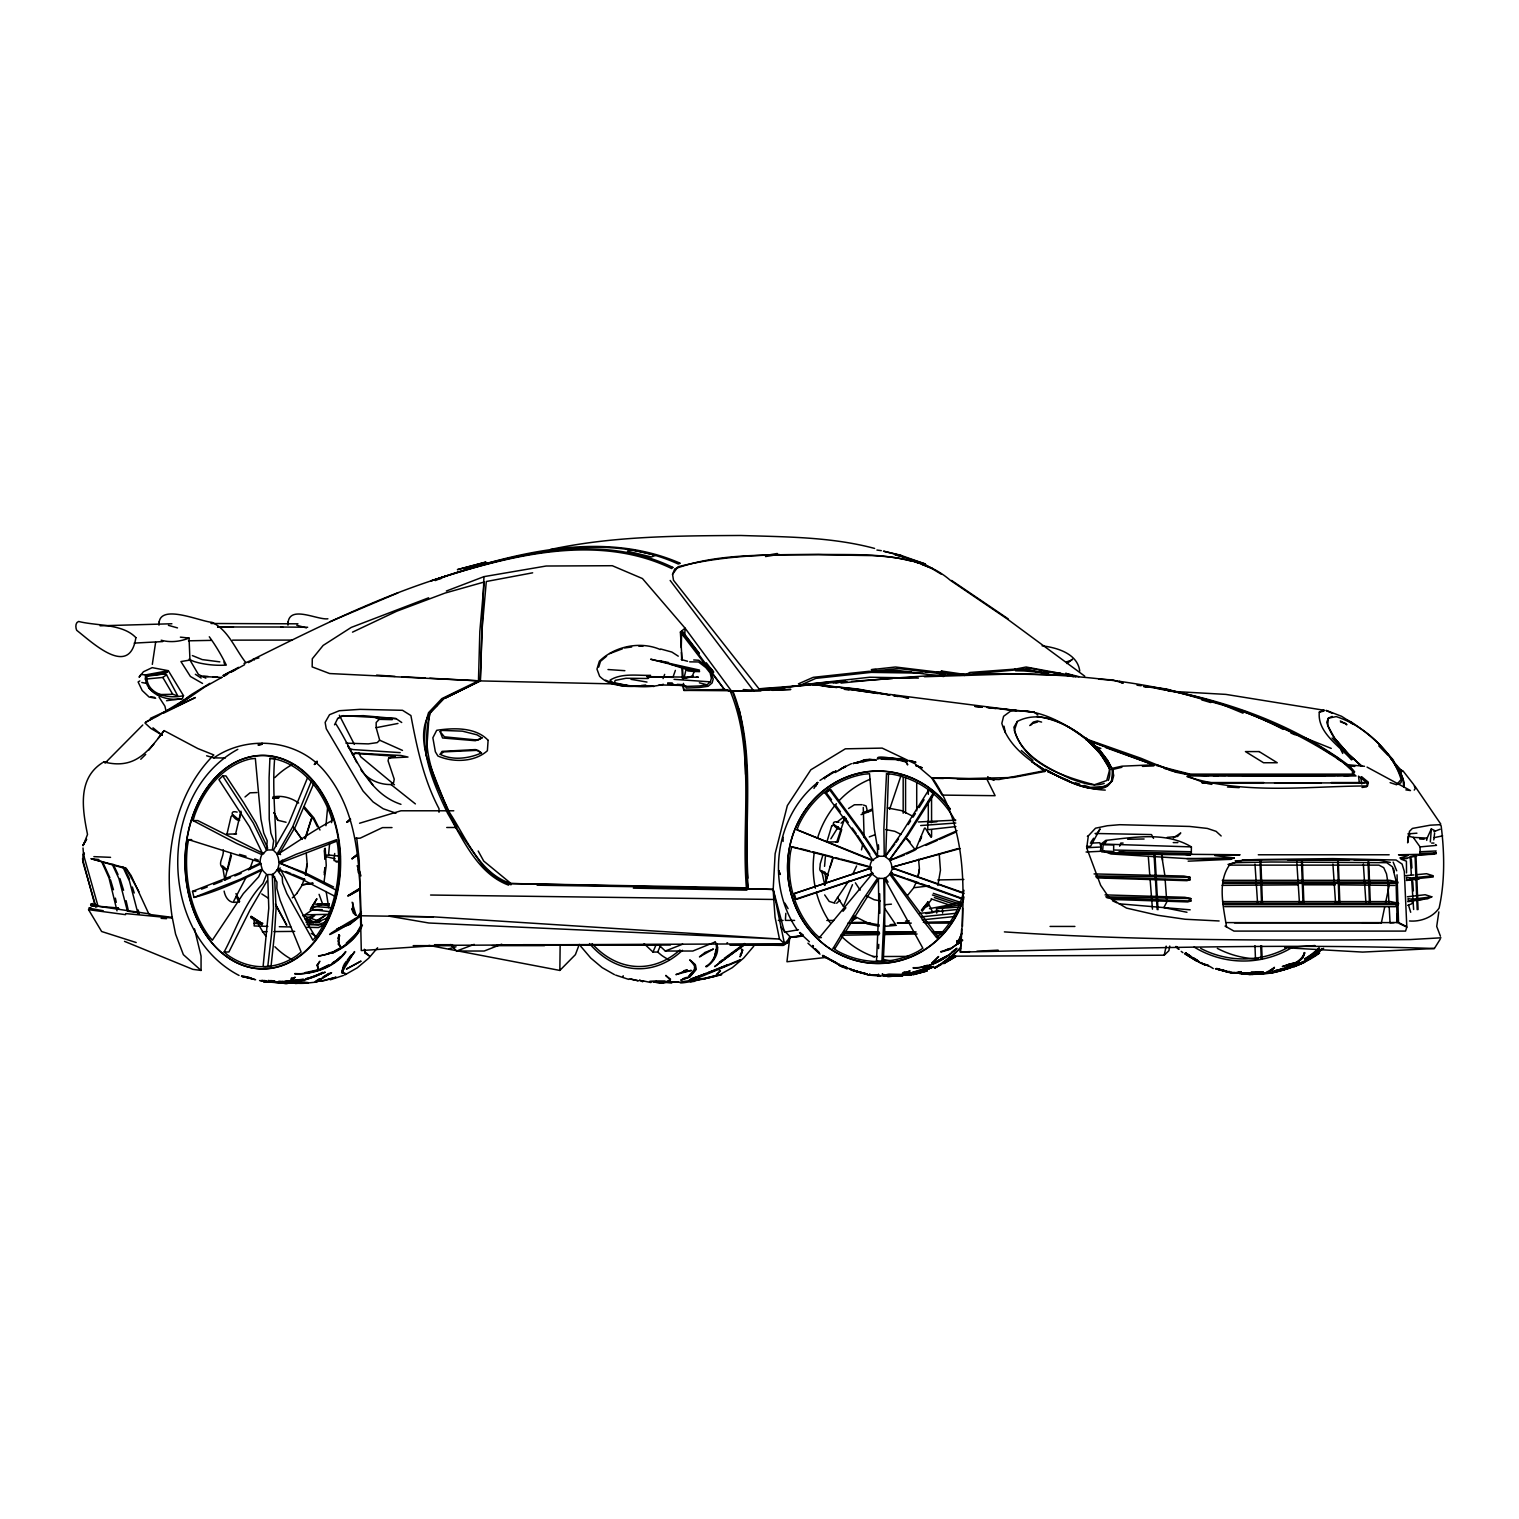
<?xml version="1.0" encoding="UTF-8"?>
<svg xmlns="http://www.w3.org/2000/svg" width="1519" height="1519" viewBox="0 0 1519 1519"><rect width="100%" height="100%" fill="white"/><g stroke="black" fill="none" stroke-linecap="round" stroke-linejoin="round"><path stroke-width="1.5" d="M439.01 812.285L439.01 808.659C423.649 779.627 416.871 747.405 410.908 715.563L402.516 710.303L360.003 709.354L339.307 710.721L329.528 714.708L325.142 722.398L326.243 728.721L363.06 791.057L373.066 801.918L383.187 808.754L395.984 813.178M1440.202 939.217L1434.373 948.502C1276.454 943.28 1118.288 948.748 960.35 952.09C964.831 893.001 968.021 828.747 932.267 777.804L986.894 779.19L995.116 795.69L942.103 795.102L931.622 777.804L999.008 779.532L1046.287 770.361L1045.623 769.317C1061.458 779.133 1116.883 808.431 1112.516 768.272L1121.99 766.184L1156.605 764.684L1174.244 771.063L1190.326 774.671L1209.01 775.506M1100.497 751.297L1107.275 759.899L1112.288 769.582L1112.269 780.842C1094.117 798.956 1066.528 779.209 1047.635 771.538L1068.939 780.804M402.497 750.424L379.674 740.209L376.161 727.677L376.18 722.512L379.218 719.341L392.244 719.664M962.476 926.324L962.571 908.096M1101.332 850.716L1101.75 851.893L1138.87 854.21L1190.08 854.912L1191.257 854.324L1191.409 846.899C1165.795 831.463 1134.104 837.349 1105.775 840.387L1101.142 843.994L1101.047 849.102M877.431 856.963A11.563 10.88 -90 0 1 879.007 856.26L877.526 856.26L877.507 847.963L874.222 828.501L869.533 773.741L864.159 774.177A94.235 88.672 90 0 0 799.013 824.475L796.962 829.773L872.077 860.457A11.563 10.88 -90 0 0 870.14 865.45L870.007 867.273L871.488 867.273L858.957 863.722M560.15 944.723L559.846 970.432L428.947 945.407M879.824 913.318L879.691 893.761M633.366 888.14L746.797 890.153L748.164 887.837C742.905 823.108 757.127 753.519 733.183 691.867L730.373 691.449C755.608 753.025 741.063 822.937 746.399 887.837L510.84 883.526C479.358 873.178 466.694 838.887 449.909 813.178C434.947 781.848 419.453 748.013 430.447 712.829L443.909 698.702L480.308 680.911L481.903 631.201L486.308 581.511L532.656 572.815M511.049 884.799L497.966 879.102L483.726 867.102L456.061 827.494L448.902 813.178L426.25 755.778L429.288 712.715L443.415 698.607L480.308 680.911L483.934 576.65L546.156 566.017L612.29 565.714L642.442 578.549L685.069 628.163L731.398 690.917L724.373 689.436L683.854 690.385L682.582 685.449L659.075 684.917M276.04 846.14C275.585 817.032 272.186 787.715 274.673 758.399L269.907 758.399L269.091 777.804L269.224 819.159L270.857 833.096L273.667 840.748L272.338 849.956L266.566 849.956L267.192 840.748L263.755 833.096L260.945 819.159L255.344 758.399L250.711 758.892A104.545 76.083 -90 0 0 194.831 814.697L193.046 820.583L236.603 843.444L261.895 854.627A12.836 9.342 -90 0 0 260.243 860.153L260.129 862.165L188.546 839.627L187.464 845.798A104.545 76.083 -90 0 0 208.825 936.084L212.337 940.223L243.325 893.609L258.648 876.862L261.895 869.703L266.566 874.355L262.939 883.564C244.673 902.305 236.375 929.115 224.128 951.995L228.078 955.318A104.545 76.083 90 0 0 297.173 955.318L301.123 951.995L280.123 900.311L276.876 888.539L276.971 882.102L272.338 874.355A12.836 9.342 -90 0 0 277.009 869.703L280.559 869.703C293.129 892.147 302.015 916.679 316.503 938.286M1434.088 853.051L1434.411 854.21L1418.309 854.912L1420.208 854.324L1420.056 846.899L1413.24 837.368L1409.613 836.437L1409.556 832.963M684.67 637.315L685.069 628.163L680.398 632.056L682.05 660.062M878.571 948.597L878.76 944.343M1410.297 879.634L1410.373 878.02L1406.556 877.317L1406.784 879.748L1433.233 876.976M1438.835 911.913L1436.708 926.438L1440.43 936.198M352.845 902.647L352.522 909.425L356.054 915.368L352.104 902.21M961.584 929.343L960.35 952.09L969.787 951.616M1191.257 854.324L1240.074 854.779L1214.915 855.596L1234.244 857.931L1230.713 859.317L1186.852 858.615L1111.016 853.982L1102.623 850.849L1103.155 844.792L1113.693 844.925L1113.636 850.032L1191.409 851.76L1190.08 854.912L1185.523 854.4M1408.037 836.096L1407.657 842.836L1409.48 831.33L1412.423 828.425L1430.29 825.178L1439.499 824.703L1441.132 825.747C1444.531 852.577 1445.063 881.438 1439.101 908.096C1432.702 917.457 1420.417 921.919 1409.499 920.97M333.61 887.001L306.325 873.349L279.287 862.944L277.844 869.039L302.262 879.425L334.996 896.343M1222.282 880.336L1389.98 880.336L1397.727 882.083L1397.651 883.355L1223.004 883.355M1224.694 906.615L1395.486 906.691L1398.543 903.33L1390.739 901.583L1222.548 901.583M785.817 913.337L785.399 920.381L794.608 920.4M1247.365 973.299L1231.529 972.957L1216.624 969.027M876.482 961.28L878.855 908.761L878.381 878.419L883.811 878.419L884.286 908.761L881.912 961.28L876.482 961.28L877.849 961.28M898.488 760.487L898.564 759.424L884.514 759.291L898.564 759.424M886.507 773.741L883.887 828.501L884.248 856.26L885.729 856.26L888.501 773.741L886.507 773.741L891.9 774.177A94.235 88.672 -90 0 1 955.147 820.754M264.648 981.787L263.66 981.806L268.103 981.939L264.211 981.863L264.458 980.496M650.854 982.546L642.974 980.837M963.407 892.792L892.811 867.976L890.248 873.463L962.495 899.058M892.735 869.077L892.811 867.976M1430.328 841.963L1431.335 828.899L1434.923 830.741M1250.118 974.514L1238.991 973.052L1259.384 973.185M1253.08 974.514C1217.63 971.097 1261.302 975.255 1265.441 972.995M878.438 974.173L878.324 975.236L870.843 975.16L869.665 974.04M824.551 866.343L825.368 856.849M106.995 761.835L103.387 761.835C134.033 769.772 147.172 753.177 164.09 730.62L197.812 748.544L213.818 754.943C172.065 796.829 164.014 859.735 171.97 915.957L175.577 934.109L183.362 954.654L201.059 970.432L201.059 956.078L194.508 928.85M345.629 973.546L341.661 972.616L343.56 965.533M325.939 825.69L327.629 807.197M324.971 855.482L328.56 854.988L329.623 843.444M331.56 822.633L331.977 818.019M1237.776 972.768L1241.232 971.647L1236.751 972.673M334.693 853.507L334.009 860.57L339.857 862.07M1403.765 787.203L1404.24 782.551L1399.512 769.317L1401.923 770.361L1399.777 773.342M641.815 981.331L642.727 981.673L639.613 980.002M639.556 980.571L643.6 981.179M168.343 670.695L145.558 674.911C143.602 693.575 167.109 702.063 182.413 698.607L183.495 695.664L168.343 670.695L152.185 667.638L143.413 671.759L139.102 677.227L140.849 674.493M1403.765 786.747L1402.872 778.525M789.785 937.261L786.956 961.755L825.482 957.502M689.664 661.847L698.512 661.961L705.803 667.544L710.114 672.917L711.367 678.271L710.417 681.86L707.019 684.803L699.594 685.961L687.158 686.398L683.797 685.753L683.911 684.708L677.189 684.347M1433.765 839.912L1434.639 833.039M305.49 874.963L306.933 864.216M305.756 874.963L307.18 864.216L306.268 853.317M324.307 872.343L324.933 867.672M324.25 874.678L325.18 867.672M323.984 882.33L326.243 865.393L325.218 848.248M1221.162 835.982L1216.073 831.33L1207.301 828.425L1189.681 826.45L1119.693 824.703L1107.332 825.747L1095.522 828.197L1088.326 835.868L1086.712 847.944L1100.667 885.33L1109.136 897.748L1126.528 908.096L1157.858 915.292L1185.048 919.242L1219.13 920.97M156.97 694.601L172.729 694.297L177.761 695.873L166.539 674.797L164.565 673.866L146.242 675.651L167.356 672.063L164.565 673.866L146.83 676.278C146.223 694.696 169.046 699.196 183.495 695.664M159.153 622.031C161.717 604.106 200.546 621.537 212.014 622.334C228.439 630.005 235.16 649.221 245.888 662.683M288.116 622.031C290.547 605.246 317.775 620.246 327.895 618.784M159.172 621.822L158.982 625.163M288.135 621.822L287.964 625.163M272.319 874.545L267.667 874.545L268.787 908.191L263.11 966.464L265.445 966.711L267.781 966.464L271.597 933.501L273.439 908.191L272.319 874.545L273.553 874.83M152.318 664.373L155.622 642.347M957.122 778.791L1013.059 777.481L1044.806 771.481L1045.015 770.114C1026.844 759.082 1007.913 744.766 1001.837 723.348L1003.603 716.303L1010.42 711.234C1043.933 707.113 1074.541 729.329 1099.148 749.57M717.5 947.514L713.588 959.761M919.337 869.115L918.008 876.862L919.432 869.115L918.577 859.279M937.85 885.444L940.451 870.178L939.274 854.722M1431.79 896.818L1427.613 898.792L1408.284 901.014L1408.056 898.564L1411.892 899.267L1431.79 896.818L1425.183 894.729L1407.391 896.761M338.471 938.305L339.136 934.755L339.022 944.21L340.218 946.299L337.959 941.191L339.724 935.533M254.793 979.489L241.54 976.261L250.502 977.837M1169.763 946.052L1168.889 950.704L1164.2 955.204L955.565 956.173M83.07 854.134L82.785 861.729L95.526 905.4L90.646 905.4L92.849 904.697M714.955 954.805L716.019 949.356M1090.376 843.178L1099.813 842.703L1101.104 847.013L1100.25 851.305L1086.085 852.007M1323.979 709.981L1319.308 712.088C1317.106 732.69 1339.682 745.962 1351.53 759.899M896.096 759.177C931.09 766.563 872.95 752.437 877.887 758.759M907.565 764.93L906.178 762.025M957.635 943.109L961.793 933.388L957.635 943.109L956.875 941.002M1381.36 922.925L1384.663 907.166M1385.594 902.666L1389.353 884.666M861.482 849.88L862.811 843.71M956.875 942.407L957.274 940.527M1164.2 955.204L1166.174 946.128M913.337 968.154C929.742 967.831 945.464 959.552 956.894 948.255C945.198 959.135 928.982 968.362 913.166 967.679M83.64 856.165L84.361 852.956M400.181 752.627L353.054 749.57L350.092 748.734L347.718 745.886L353.092 755.057L355.503 753.367L395.396 756.31L388.693 758L388.067 760.848L394.218 779.171L393.649 782.532L391.029 784.545C379.56 784.791 367.446 779.589 360.952 769.886M797.931 848.02L791.703 846.937L790.45 852.52A94.235 88.672 -90 0 0 815.323 933.9L819.425 937.622L821.418 937.622M342.44 972.179L344.661 965.799M622.923 976.85L623.189 975.73M860.001 972.502L851.191 969.597L869.4 975.141M223.274 849.862C224.223 859.222 214.255 865.279 227.432 870.501L231.42 855.729M226.958 834.14L231.04 816.652L232.939 814.773L239.66 820.469M231.059 853.45L224.869 879.938L222.477 865.849L226.578 869.343M240.951 811.146L235.616 833.969L234.439 834.007M241.027 812.38L239.129 820.469C233.926 820.032 227.508 809.399 237.154 812.133M1228.947 972.388L1215.542 968.685L1228.947 972.388L1229.194 971.325M684.006 678.044L686.056 669.575M693.177 675.955L684.177 678.271L691.923 676.904L694.259 671.55L699.594 671.55L650.645 659.227L699.499 670.069M1036.642 716.398C1067.515 720.69 1095.807 741.348 1109.819 769.165L1106.724 780.538L1094.402 784.753C1063.547 776.817 1021.034 762.937 1013.895 727.24L1017.331 721.449C1040.838 709.164 1066.984 724.145 1085.876 738.405C1095.769 749.702 1115.364 763.127 1108.338 780.424M598.714 667.088L600.48 661.335L606.575 656.208M822.899 855.045L820.184 864.007C820.355 869.722 816.88 870.9 827.798 874.773M824.475 885.273L832.849 857.551M836.798 841.868L845.02 817.336M870.007 867.273L833.247 857.627L830.001 867.501M337.959 938.533L339.136 934.755M304.996 838.621L311.3 818.798M305.262 838.621L311.547 818.798M1190.08 854.912L1191.333 852.463M1017.331 721.449L1014.369 730.506C1021.717 755.911 1048.642 768.728 1071.066 778.962C1081.509 782.494 1093.224 787.26 1104.218 783.386M853.621 916.033L852.121 920.495L856.222 918.254M889.621 809.323L900.881 775.962M334.541 724.829L337.617 718.62L342.933 715.658L396.098 718.62L401.719 722.512M942.805 676.031L943.907 672.803L941.457 671.018L940.299 674.17M302.167 884.628L304.427 878.836M290.964 979.489L291.458 978.027M307.522 777.804L288.933 823.032L273.401 850.26L277.18 854.02L279.268 854.02L295.332 826.792L313.768 783.462M311.946 779.665L292.692 826.792L277.18 854.02M675.385 670.392L672.917 677.341L647.037 676.696L698.379 677.227L696.518 677.018M249.819 868.982L252.838 860.722M1272.922 971.249C1282.89 970.717 1295.346 965.173 1303.112 957.635L1304.498 952.603L1302.846 957.16L1297.986 961.603L1286.289 967.489M1119.636 846.197L1120.794 843.064L1123.111 843.064M663.062 678.594L664.657 674.379M699.044 653.455L681.67 631.107L681.253 647.683M579.29 944.381L575.397 954.654L559.846 970.432M317.129 762.006L314.414 764.456L316.977 761.209M83.127 845.722L87.513 834.444C82.558 809.779 77.165 778.772 102.4 762.785M842.361 965.704L847.488 967.945L847.089 968.932L839.456 965.59L839.323 964.071M1213.263 968.571C1203.371 961.926 1207.054 968.533 1192.073 957.16M843.444 906.387L852.482 884.685M924.52 828.178L915.444 850.013L906.046 838.07L910.185 841.906M921.463 836.76L919.679 841.108L921.577 836.76M784.772 688.126L758.968 688.81L673.487 580.239L672.556 574.334L674.816 568.865C720.139 552.194 770.741 555.745 818.532 554.34C849.292 555.005 880.754 552.992 910.773 561.005M1413.505 899.514L1411.74 903.786L1407.809 905.324M1204.719 964.926L1201.168 962.571M644.113 943.679L652.98 952.052L655.714 945.634M652.98 952.052L657.689 952.052L660.442 945.634M82.482 858.767L94.881 904.811L90.646 904.223L92.849 903.501M280.407 867.995L277.844 869.039M913.792 887.514L916.223 882.292M1426.607 839.285L1431.335 828.899M801.728 936.027L790.07 937.451L783.253 945.35L729.993 944.818L783.253 945.35L787.658 942.71L790.393 937.014L801.88 935.818M267.097 880.773L250.046 909.9L228.894 951.995L224.128 951.995M853.108 873.406L856.621 865.963M1304.783 953.078C1299.732 965.306 1284.58 968.666 1273.055 971.78M1304.498 952.603C1301.897 961.014 1292.992 964.052 1285.796 967.565M361.009 926.856C355.902 939.369 342.497 947.362 332.091 953.267C344.851 947.647 357.041 938.286 362.433 925.052M224.755 674.588L223.939 676.183L223.046 675.537L233.641 670.164M233.698 901.185L246.23 877.109M360.744 925.906L356.68 933.179L346.294 943.204M361.104 926.21C353.205 942.312 335.813 954.312 318.496 955.793M830.874 838.792L838.279 826.906M890.248 873.463L891.672 872.514M889.678 874.071L926.02 924.274L936.615 937.622L938.609 937.622L891.159 874.071L889.678 874.071A11.563 10.88 -90 0 1 884.248 878.267L922.868 948.236L918.273 951.236A94.235 88.672 -90 0 1 837.766 951.236L833.172 948.236L861.52 901.64L877.526 878.267L872.077 874.071L819.425 937.622M836.855 962.989L822.538 955.793L828.596 958.66M740.285 954.559L742.013 951.616M146.83 676.278L145.273 679.126L162.818 677.436L166.539 674.797M83.374 844.773L86.621 839.304L82.804 845.361M830.532 959.761L838.83 964.584M291.515 979.318L292.332 977.989M879.007 878.267L835.165 948.236L833.172 948.236M934.755 792.899L907.811 835.393L889.469 859.925L885.083 856.526L902.324 831.994L929.001 789.519L933.388 792.899L906.729 835.393L889.469 859.925M1184.953 953.856L1196.687 961.052L1184.953 953.856L1185.542 952.926L1189.434 955.413M296.946 893.191L302.357 884.855L312.971 883.223M310.996 908.153L316.655 898.982M310.123 909.995L316.92 898.982M440.187 754.316L442.01 751.373L475.466 749.57L481.466 752.949C469.01 758.551 452.662 760.696 440.187 754.316L443.814 751.886L477.915 750.31L481.466 752.949M919.109 807.633L924.065 799.753M908.21 824.608L910.603 820.925M912.995 817.222L915.406 813.538M1414.227 790.108L1415.29 788.475L1413.771 784.658L1402.853 770.722M815.494 785.817L817.716 782.475L815.817 786.215M834.33 902.438L848.741 881.02M223.92 661.961L224.565 663.993A4.5 1.367 19.9 0 0 224.945 664.354M1091.041 841.982L1093.623 838.241M1096.224 834.501L1100.117 828.899L1090.566 846.311L1086.522 846.463M813.956 788.399L817.716 782.475C774.348 816.918 765.937 885.007 797.399 930.103M245.015 796.962L250.046 792.823L256.92 792.557M348.535 959.894L352.066 954.9M354.421 951.578L343.237 970.071L342.629 972.73L345.838 974.097M896.077 842.399L898.526 838.925M672.556 574.334L678.006 566.758C741.177 550.77 807.5 554.796 872.134 555.593C900.007 557.093 928.489 561.346 950.229 580.239L1006.679 618.575L1084.737 676.164M894.862 844.127L885.083 856.526M344.205 964.28L346.332 961.356M154.141 743.683L148.805 750.158M158.033 738.538L164.09 730.62M345.478 963.938L347.509 961.242M360.44 913.735C357.743 922.109 295.635 953.248 355.94 918.103M357.459 916.83L361.37 911.761M347.414 959.894L351.155 955.071M354.705 952.014L344.433 964.793L341.68 972.616M358.522 916.944L361.465 913.242M907.697 895.223L913.811 887.723L929.4 885.862M926.647 903.748L921.368 910.375L928.09 902.096M922.147 911.286L931.603 899.457M843.007 911.324L845.893 907.792M1311.315 956.173L1307.536 959.248L1323.638 948.331M1307.536 959.248L1322.233 949.204M377.604 947.761L368.775 958.128L357.231 967.85L344.718 974.97M753.785 946.185L743.645 958.09L732.291 967.641L719.968 974.647M1176.314 946.964L1178.801 949.242L1176.674 946.546M314.414 764.456L316.768 761.703M1156.605 765.576L1190.136 774.12L1352.499 774.12L1352.404 770.949L1338.391 758.209L1307.783 739.259L1244.365 711.234L1166.611 689.018L1143.465 686.056M848.551 808.507L854.419 804.766L862.108 804.69M341.357 956.666L332.927 963.179M345.819 951.862C335.243 967.128 312.781 975.008 294.857 973.546M1274.327 967.28L1271.631 970.793L1265.707 972.957L1250.441 974.514L1239.504 973.622M1104.275 843.634L1106.535 841.317M105.039 763.089L142.786 725M437.415 705.291C421.522 717.025 421.541 738.633 426.611 755.892M337.237 959.894L340.56 956.571M345.535 951.578C334.598 966.635 313.673 973.888 294.99 974.097M705.841 966.35C713.265 962.609 719.19 950.742 715.24 941.685M379.674 740.209L377.206 742.62L368.263 743.892L345.914 743.152M350.585 819.387L346.94 822.33L350.073 819.197M347.3 822.102L350.452 818.969M140.754 759.253L145.691 754.411M1029.749 725.569L1033.281 722.095L1037.401 720.936L1041.597 722.095M1314.486 952.584L1318.378 948.767M1318.701 949.204L1314.77 953.04L1304.669 958.774M1031.192 724.867L1033.509 722.607M1314.163 952.584L1318.967 947.913M1319.308 948.331L1304.954 959.248M841.108 823.222L846.064 818.399M960.274 947.856L952.85 955.755L934.603 968.154L941.419 964.033M292.294 897.862L297.211 893.191M960.597 948.255L941.153 964.584L934.603 968.154M706.069 966.843L706.867 966.616C714.063 961.717 720.006 952.299 716.683 943.47M836.665 903.235L839.893 900.273M957.293 944.04L960.559 941.058M962.552 939.938L950.666 948.71L940.698 951.653M825.007 792.899L830.76 789.519L861.919 831.994L878.001 856.526L872.722 859.925L856.431 835.393L825.007 792.899L828.444 791.019M936.615 937.622L940.717 933.9A94.235 88.672 -90 0 0 963.995 890.286M962.647 940.413L949.926 949.375L941.02 952.052M314.604 763.962L317.319 761.494M957.711 944.153L960.73 941.419M689.493 976.641L695.664 969.331L695.246 964.622L691.202 960.995M951.559 952.451L954.862 949.565M809.399 941.78L799.583 932.78L803.095 935.21M688.373 976.641L694.525 969.331L694.544 965.211L691.031 961.147M1274.46 967.812L1265.365 972.901L1256.669 973.945M222.723 775.905L218.945 779.665L249.534 826.792L262.806 854.02L266.584 850.26L253.312 823.032L222.723 775.905L225.951 775.905L243.572 802.564L255.933 823.032L267.705 848.153M1270.511 970.508L1273.055 968.344M725.152 958.527L743.209 945.198M346.94 822.33L350.224 819.614M1066.68 663.499L1072.566 659.227L1066.794 663.062M724.183 958.413L744.709 943.508M942.426 962.894L945.426 960.445M252.743 659.645L253.122 659.322C315.724 628.182 378.801 596.644 445.864 576.138L435.307 580.6M358.18 854.627L351.933 858.691L358.37 853.469M352.313 858.653L357.174 854.722M307.844 921.103L314.718 915.539M942.976 962.78L946.09 960.255M835.222 772.544L845.38 766.373L838.564 770.494M1317.467 952.584L1321.834 949.071M1317.125 952.584L1321.91 948.767M95.184 904.09L98.051 906.235L149.887 913.944M356.699 918.387L349.408 924.141L336.971 928.868M359.035 917.172L349.769 924.444L337.313 929.172M719.284 962.305L722.531 959.761M844.222 816.538L836.836 822.216L838.545 822.216M181.805 702.386L190.635 695.664M184.426 700.981L204.514 687.12L221.983 677.265M177.039 705.879L190.122 695.968M946.812 959.305L950.305 956.666M172.786 708.215L191.679 694.392L209.907 683.341M947.647 959.002L952.527 955.356M745.107 944.4L714.614 966.616L744.975 943.926M1398.543 784.431L1400.955 782.646L1402.132 778.962C1390.758 750.595 1365.239 726.12 1336.226 716.607L1328.347 718.183L1326.752 722.303C1332.163 740.645 1347.847 753.899 1361.708 766.241L1348.511 754.202L1334.745 738.405L1327.682 725.36L1328.347 718.183L1332.163 716.398M720.063 962.4L723.652 959.761M317.205 921.236L326.129 914.913M320.3 978.825L316.009 981.521L319.237 981.008L316.047 982.109L331.598 972.673L315.23 982.204L307.787 983.002M440.13 731.664L441.953 730.411L462.384 731.152L477.023 734.835L482.017 737.892L477.972 740.095L444.44 736.829L440.13 731.664L442.561 737.987L475.428 740.721L482.017 737.892M351.933 858.691L357.781 854.665M1173.352 837.956L1180.757 832.963L1177.624 836.437L1167.257 837.368M1312.473 957.16L1319.327 952.603L1304.517 962.116L1286.897 969.027L1275.523 971.249M324.041 977.04L329.585 973.356M303.287 915.881L312.971 909.482M1319.327 952.603L1304.555 961.584L1277.46 970.793M1319.612 953.078C1306.587 962.495 1291.283 968.438 1275.656 971.78M318.971 978.995L315.192 981.616M819.994 780.405L833.513 771.595M206.622 755.778L213.818 757.886C247.825 734.361 298.37 739.335 325.009 771.785C360.781 814.792 359.509 872.666 361.427 925.432M824.76 778.886L824.209 777.975L836.153 770.968L833.323 772.317M949.508 959.267L955.223 955.641L955.774 956.552L943.831 963.559L955.774 956.552M1434.373 948.502L1362.638 952.09L1284.694 947.685L1314.96 945.54M139.805 680.911L138.115 681.974L142.178 690.499L149.09 697.031L155.66 698.284M824.209 777.975L829.697 774.538M949.755 959.078L955.223 955.641M348.497 895.413C384.573 876.121 323.224 910.394 359.889 888.292M348.876 895.545L360.307 888.425M332.319 962.932L335.604 960.9M322.901 977.04L328.674 973.47M1312.359 955.679L1315.758 953.609M306.135 922.489L313.541 922.489L325.009 915.539M157.198 716.303L184.9 699.556M840.349 769.032L851.418 763.677M940.926 964.128L934.394 967.679M926.495 906.805L928.66 905.533L926.932 903.121M946.204 956.267L931.432 964.033M948.274 955.356L931.812 964.128M237.799 749.342C157.387 792.937 157.653 933.103 239.053 975.445M227.717 674.075L223.939 676.183L227.432 673.126L234.704 670.164M231.496 671.968L244.673 664.676M964.413 675.499L969.787 672.48L1015.091 669.101M223.312 675.746L238.483 667.335M248.432 662.607L252.192 660.556M1310.441 958.261L1296.637 964.641M334.218 951.141L341.338 947.343M268.388 980.42C279.8 983.192 293.851 982.641 305.984 979.565C336.269 968.002 326.642 971.78 305.87 978.995M1420.208 854.324L1398.524 854.779L1408.037 855.596L1400.214 857.931L1401.448 859.317L1416.999 855.824M312.724 977.04L322.787 972.293M322.958 972.844C306.667 981.711 286.806 983.515 268.388 981.008M445.732 697.981L470.89 685.449M145.767 721.981L156.419 716.721M163.558 713.171L195.362 697.544L150.305 718.411M902.59 972.882L905.058 971.666M261.135 863.741L248.394 869.912M262.578 869.836C240.401 880.374 217.616 891.482 193.976 897.444L192.533 891.349L238.521 873.349L260.698 862.944M1087.376 836.323L1088.326 835.868M306.42 918.52L312.572 915.539M319.142 969.521L328.75 964.869M906.406 854.096L908.229 853.222M352.503 632.151L396.763 611.208L444.972 593.094L484.181 582.024L479.833 631.41L478.466 680.816L441.839 698.607L428.529 712.715C417.307 747.842 432.801 781.772 447.535 813.178C463.447 839.912 477.498 873.558 508.599 885.14M328.769 965.533L320.148 969.616L308.661 972.616M931.584 967.261L918.311 972.426M933.501 966.388L924.16 971.306L910.584 975.141L903.596 974.382L911.058 975.084M1095.598 875.912L1190.042 877.317L1190.118 879.748L1186.909 880.678L1096.832 877.906M1105.775 896.818L1190.82 898.564L1190.896 901.014L1187.706 901.925L1112.003 899.476M908.723 853.013L914.248 850.488M727.259 965.211L708.386 972.995M923.495 970.812L933.691 966.881M933.122 967.033L915.881 973.603M911.115 671.911L868.754 671.322L813.197 677.341L798.443 683.854L801.14 684.917L815.76 678.385L871.165 672.385L923.039 673.164M939.445 839.399L955.147 832.431M957.103 830.665L930.293 842.532M932.381 842.532L937.508 840.254M925.868 845.399L931.698 842.836M717.234 969.331L740.095 959.799M929.609 842.836L889.678 860.457A11.563 10.88 -90 0 1 891.767 867.273L960.065 848.551M324.857 924.729L318.325 927.539L306.857 927.293M326.87 921.255L318.325 924.919L306.857 924.653M784.905 903.178L788.095 908.647M882.311 973.85C885.919 984.692 968.154 955.299 912.122 972.426M706.411 973.717L691.468 978.995M330.326 621.518L397.902 592.885M244.027 663.423L252.8 659.74M326.889 918.141L318.325 921.748L306.857 921.501M740.342 960.293L699.67 977.211L689.322 980.059L727.943 964.622M706.012 973.47L691.069 978.92M919.242 970.812L925.565 968.154M840.994 683.094C1010.629 665.246 1199.516 663.366 1346.024 764.418M845.589 766.867L843.577 767.703L845.38 766.373M904.527 854.988L889.678 860.457M224.223 880.298L230.565 877.678M234.799 875.95L241.16 873.349M1294.264 966.597L1303.891 962.609L1294.264 966.597L1293.846 965.571M714.538 942.217L692.816 951.027L665.303 951.027L658.562 944.685M213.609 884.495L222.097 881.172M665.303 951.027L682.696 944.172M1294.378 965.495L1275.884 971.704M91.881 906.235L98.051 906.235L84.096 856.64M1433.86 831.671L1440.088 829.241M501.726 944.172L484.162 951.027L456.649 951.027L450.289 944.514M428.643 597.802L351.231 627.423L323.148 645.423L312.287 658.79L312.173 666.898L329.642 673.544L480.308 680.911L616.733 683.968M446.339 591.043L483.934 576.65M456.649 951.027L474.213 944.362M862.355 812.893L872.172 809.152M861.064 814.64L872.229 810.443M869.286 836.912L875.21 834.653M682.582 978.863L686.455 977.382M609.632 653.645L622.505 648.765M201.514 889.166L207.249 887.001M352.18 754.108L354.971 753.044L400.864 755.475L408.003 757.051L388.693 758M1287.144 968.021L1272.011 972.407M1287.277 968.552L1272.011 972.957L1253.137 973.983M193.976 897.444L239.964 879.425L262.141 869.039L260.774 864.178M708.443 972.559L715.031 970.147M438.934 578.34L441.194 578.454L438.934 578.34C514.865 552.612 603.271 529.618 680.284 563.283L678.252 564.024C610.6 532.884 533.055 551.435 464.32 569.074M205.825 678.177L198.381 674.379L189.97 660.062L189.04 638.056C180.248 641.626 170.394 642.765 161.185 640.221M1285.549 968.571L1272.219 972.369M1287.485 968.457C1273.188 974.344 1256.232 975.122 1241.783 973.622M872.286 872.514L872.836 873.463L859.526 878.191L797.266 899.058L795.918 899.058L794.247 893.571L871.146 867.976L794.247 893.571M872.836 873.463L795.918 899.058M669.974 980.818L666.784 981.825M90.817 907.413L88.786 908.134L103.216 910.735M136.197 942.539L101.64 931.508L88.558 909.672L90.589 908.97M946.489 949.66L950.343 948.312M336.174 841.393L282.344 862.165L278.793 862.165A12.836 9.342 -90 0 0 277.009 854.627C294.249 844.184 312.838 830.665 332.186 820.583L330.42 814.697A104.545 76.083 90 0 0 274.521 758.892L269.907 758.399M312.173 907.754L322.712 904.28L329.034 904.28M330.231 979.812L343.465 975.445M665.455 981.863L668.854 980.78M336.174 862.051L339.553 860.988M862.583 761.968L864.216 761.456M923.495 966.445L927.463 965.23M1033.812 723.139L1037.629 721.981M359.566 823.241L400.978 810.785L453.763 810.785M278.793 862.165L296.129 854.286L336.686 839.627L337.769 845.798A104.545 76.083 -90 0 1 316.427 936.084L312.895 940.223L286.844 893.609L282.61 882.805L282.211 876.862L277.009 869.703M1066.49 661.847L1070.003 660.803M945.16 950.324L949.622 948.976M152.147 718.62L144.894 722.93L150.837 728.398L162.191 735.177M922.603 966.825L926.286 965.742M912.254 974.097L915.767 973.071M861.558 761.589C863.096 757.506 880.374 760.962 874.469 759.595L869.495 759.918M856.298 763.241L869.4 759.386L876.387 760.146M863.495 761.57L873.501 759.671M912.843 974.021L921.463 971.4M855.824 763.241L859.659 762.139M449.206 948.71L456.042 946.793M927.008 970.964L913.489 974.571L927.008 970.964L926.742 969.938M1418.309 854.912L1436.177 853.735L1435.512 852.121M317.186 970.052L305.243 972.578M663.423 684.291C647.683 688.506 630.024 686.778 614.473 682.601L615.176 680.379L626.018 678.271L648.195 678.499L650.55 675.328C637.221 675.746 621.936 672.803 610.011 680.17C620.91 690.689 640.258 684.234 653.929 686.493M328.465 953.135L332.452 952.071M891.767 867.273L958.071 848.551M877.526 856.26L884.248 856.26M1275.106 970.698L1283.802 968.476M1275.599 970.622L1284.144 968.476M305.49 978.825L310.92 977.476M683.702 971.002L686.911 970.204M702.272 978.787C757.165 966.312 678.082 985.983 680.151 982.451M1424.271 899.153L1407.847 901.678M258.933 657.917L253.122 659.322L254.243 660.062M1227.998 864.425L1235.175 862.678L1271.175 861.995L1386.695 862.678L1392.467 866.855L1396.056 880.906M1112.288 769.582L1121.914 767.266M716.284 975.92L703.183 979.09L716.152 975.369M1241.175 972.198L1231.187 972.901L1216.51 968.514M318.743 956.229L331.845 952.812M1442.651 835.868L1434.278 837.596M683.759 970.717L687.31 969.938M1413.411 855.957L1410.164 856.64L1411.379 875.039M898.811 975.768L877.659 975.882M1319.308 712.088L1323.922 711.101M916.375 972.882L913.242 973.546L915.824 973.014M189.97 660.062L180.932 661.543L190.426 676.487L202.54 683.436M700.335 979.185L682.183 981.692M691.544 980.818L700.772 978.977M691.468 981.407L703.069 978.521M1014.464 669.29L1026.084 667.012L1073.192 675.746M376.161 727.677L397.959 723.462M264.743 980.609L265.312 980.628M182.413 698.607L166.539 700.715M903.235 974.116L909.9 972.844M303.42 979.223L284.983 981.445M550.372 549.498C612.973 536.036 677.246 535.808 740.968 535.485C785.684 536.929 831.102 536.796 874.621 548.435M929.457 908.666L961.831 902.628M931.774 911.932L938.704 910.622M903.425 974.23L909.577 973.071M303.325 979.546L282.154 981.616M258.059 744.994L262.217 744.253L262.009 743.114M320.509 981.217L336.155 977.211L324.174 980.647L320.509 981.217L320.281 980.078M798.462 929.761L784.469 932.172L773.19 889.431L775.127 853.716L787.336 805.602L810.842 769.791L845.342 748.829L882.178 748.107L914.875 763.677L931.982 778.222L943.413 778.487M770.513 554.625L777.291 553.486M765.519 556.562L779.019 554.34M835.868 682.885L845.229 681.328C805.943 681.974 767.266 693.423 727.981 690.708L683.854 690.385L683.436 683.398M936.71 913.09L936.52 908.59L959.04 904.963M258.496 744.842L262.217 744.253M302.091 884.855L312.705 883.223M95.64 907.185L98.051 906.235L118.311 907.982M925.906 913.584L932.856 912.596L927.653 901.735M1440.961 937.812L1410.316 939.558C1274.992 940.508 1139.497 940.964 1004.401 931.888M1362.011 787.469L1366.549 786.861L1367.442 783.139L1358.518 776.171L1359.41 783.139M624.651 647.948L631.695 646.999M641.208 685.544L645.689 684.993M820.982 684.366L827.665 683.531M292.996 982.318C326.585 981.749 295.237 985.299 289.426 981.768M1256.612 973.413L1260.922 972.882M845.229 681.328L773.342 688.487L780.082 688.923M304.996 982.508L295.768 983.515L288.249 981.844M801.14 684.917L869.817 677.227L918.387 678.101M272.869 797C281.774 795.083 291.439 797.741 298.673 803.057M272.679 798.348L279.059 797.665L272.945 798.348M955.907 826.564L927.805 829.716L927.653 821.494L955.793 820.146M790.393 937.014L780.804 927.179M943.812 676.525L897.691 670.392L874.109 671.018L871.488 669.651L895.451 667.012L945.141 672.993M1354.872 775.165L1343.992 775.525L1353.543 774.671L1353.353 771.063L1347.41 764.684L1364.499 766.298M1436.025 852.805L1420.056 853.507L1420.056 851.76L1436.177 850.963M874.109 671.018L898.356 668.493L944.685 674.17M929.856 822.444L936.919 821.703M1322.65 859.773L1331.555 858.843L1321.929 859.773M922.204 919.868L954.919 916.489M1406.404 880.469L1418.936 879.178M919.508 913.375L956.913 909.52M921.843 916.811L956.913 913.204M296.281 981.958L275.964 982.071M296.072 981.92L286.73 983.515L268.977 982.034M1415.993 874.754L1426.569 873.71L1433.29 875.798L1410.373 878.02M293.964 982.128L278.205 982.318M296.091 982.508L285.61 983.515L259.559 980.552M973.432 673.752L1014.217 670.069L1048.186 673.088M789.234 937.337L802.829 936.103M936.52 908.59L958.66 907.128M1405.664 875.666L1413.923 874.944M810.368 684.822L758.968 688.81M817.222 684.215L826.355 683.436M877.298 758.778C886.602 757.715 896.666 757.335 905.362 761.266L907.678 764.418M883.545 758.778L891.558 758.778M884.571 904.754L891.444 904.166M890.058 924.653L894.235 924.312M883.944 926.419L896.4 925.337M892.318 976.109L902.685 975.749L886.45 976.09M884.058 758.759L892.318 758.816M897.957 975.597L902.647 975.217M902.685 975.749L883.849 975.882M678.29 982.015L668.721 982.071M833.209 682.847L846.956 681.727M851.532 681.347L892.602 678.499M881.172 758.759L902.324 758.646M887.628 758.759L895.906 758.703L887.856 758.778M677.74 981.977L667.012 981.996M894.501 975.597L898.773 975.236L894.387 975.578M881.02 758.778L904.261 758.835M887.628 976.641L898.963 975.749M1344.125 775.715L1354.777 774.899L1189.092 774.899L1206.978 775.487M955.793 823.032L920.685 825.539M1407.866 833.893L1416.923 833.19M1420.056 846.899L1436.48 845.38L1435.588 844.564M690.006 980.363L690.12 981.521L694.468 981.369L693.386 980.211M682.335 982.223L662.265 982.109L671.702 983.059M1261.283 973.356L1263.694 973.185M906.482 974.856L911.02 974.533M134.185 643.107L162.78 641.569M1020.901 669.195L1047.521 673.316M905.533 974.932L910.489 974.609M697.297 670.278L686.911 669.537L670.031 664.164M844.032 932.799L878.969 932.21M897.14 678.252L915.311 677.227M924.482 676.733L1012.508 673.961L1062.597 675.12M905.495 921.122L909.368 920.913M976.869 951.236L998.135 950.134M918.349 821.969L927.653 821.494M690.12 981.521L693.461 981.369M743.209 689.55L760.905 690.898M772.412 690.348L790.829 689.436L732.253 691.24C756.386 753.614 742.145 823.165 747.766 888.482L537.099 885.197M1086.996 847.697L1101.104 847.013M100.102 625.809L171.894 623.758M1142.421 766.373L1153.813 765.899M1188.162 861.178L1230.713 859.317M1270.15 971.856L1271.308 972.919L1261.036 973.071L1265.099 972.901M1235.175 860.817L1261.529 860.096M901.014 974.533L888.539 974.457M1251.333 971.894L1262.954 971.837L1263.03 972.919L1249.074 973.071L1263.03 972.919M1337.081 775.431L1353.676 774.842L1353.581 771.69L1347.771 765.785L1354.796 766.43M901.394 974.609L887.02 974.401M871.488 669.651L876.121 669.499M1262.954 971.837L1255.605 971.837M1356.106 775.943L1189.282 775.943M305.604 914.818L329.186 914.305M897.444 922.868L909.197 922.603M923.286 922.299L951.464 921.672M188.489 640.809L211.35 640.372M672.67 683.626L668.208 683.721L672.708 684.12M1229.004 865.127L1378.929 865.127L1383.714 867.672L1386.505 873.824L1387.796 881.723M1213.681 775.715L1218.428 775.62M1227.922 775.449L1335.391 775.449M1274.555 783.044L1321.074 783.044M937.831 879.938L963.843 879.463M226.521 834.14L236.508 833.969M1258.302 854.779L1389.163 854.779M1242.675 859.792L1383.012 859.773M841.317 935.248L879.197 934.622M883.944 934.546L917.096 933.995M936.027 933.691L943.147 933.577M1127.63 839.247L1144.092 839.001M1186.852 858.615L1234.244 857.931M1242.029 775.468L1325.46 775.468M1268.669 775.449L1305.656 775.431M835.887 841.887L837.596 841.849M1270.302 972.938L1271.308 972.919M1367.897 782.912L1202.137 782.931M262.369 931.717L266.983 931.66M273.914 931.584L294.686 931.394M1222.149 885.368L1298.422 884.836M778.374 920.438L783.063 920.4M848.286 923.134L869.969 922.944M1398.467 904.602L1223.137 904.621M883.621 932.191L916.128 931.982M932.381 931.888L944.021 931.85M1303.074 884.817L1335.41 884.836M849.577 922.451L866.153 922.375M848.324 922.811L864.9 922.717M746.607 825.387L747.367 888.691L773.19 889.431L784.469 943.717L439.978 945.331L361.294 950.552L359.225 860.4L356.718 837.994M872.59 956.552L877.336 956.533M884.438 956.514L908.153 956.4M210.97 623.493L297.952 623.815M217.806 626.967L282.724 627.024M217.578 626.967L233.451 626.929M232.578 640.145L292.199 640.088M391.997 827.57L382.503 827.608L360.212 838.146L355.218 838.355M1397.727 882.083L1222.947 882.083M1398.543 903.33L1223.061 903.33M1234.434 922.793L1394.1 922.603M879.254 932.286L844.222 931.584M884.02 932.248L914.59 932.134M933.198 932.058L942.805 932.02M844.127 933.388L879.691 933.255M884.438 933.236L915.254 933.122M934.223 933.046L943.717 933.027M337.617 718.62L340.959 716.303L363.326 715.658L396.098 718.62M1201.89 782.551L1263.808 782.551M1331.252 782.551L1364.594 782.551M277.787 820.336L274.085 812.57M193.046 820.583L197.812 820.583L263.717 853.697M446.738 827.494L456.801 827.494L450.365 815.19M796.962 829.773L873.558 860.457M188.546 839.627L191.717 839.627M1173.238 842.589L1177.89 842.589M1431.639 843.064L1433.955 843.064M1287.618 859.773L1349.442 859.773M870.273 867.976L871.241 869.077M192.533 891.349L195.78 891.349M236.261 902.077C229.274 903.919 225.078 896.913 224.128 891.102M834.994 903.235L829.203 901.413L824.684 894.919M317.547 903.748L329.357 903.748M313.085 906.368L331.522 907.811M312.819 905.704L312.819 909.634L322.275 909.634M172.331 917.381L149.299 914.419M171.761 917.989L125.735 913.584M166.52 918.691L161.128 918.33M319.199 922.489L315.42 922.489L306.572 919.147M897.349 923.115L911.305 923.115M925.261 923.115L950.856 923.115M262.863 923.324L254.167 923.324L261.002 923.552M895.394 924.122L884.95 908.761M1050.066 926.438L1074.901 926.438M434.51 944.704L452.472 944.704M523.049 944.704L660.404 944.704M496.789 945.027L670.468 945.027M413.206 945.653L454.39 945.653M492.327 945.653L544.524 945.653M881.912 961.28L883.28 961.28L884.742 931.584L884.704 878.419M267.781 966.464L271.028 966.464L274.54 933.501L276.078 908.191L274.54 876.501M826.811 920.457L833.722 920.457M1226.555 922.603L1378.341 922.793M647.037 676.696L670.525 676.809M652.202 686.284C634.923 685.031 613.182 689.873 599.625 676.278L596.967 669.119L599.378 661.221C614.739 646.164 640.448 640.923 660.252 649.524M1191.542 853.507L1119.655 851.893M1362.353 922.717L1380.828 922.793M1339.986 884.855L1394.67 885.444M280.806 627.024L307.673 627.252M1190.744 854.324L1138.187 853.735L1118.459 852.121M213.818 757.886L225.268 758M925.242 672.101L929.951 672.158M936.995 672.252L941.704 672.328M1295.384 775.355L1302.125 775.449M430.58 895.033L773.76 899.457L775.051 917.248L779.475 939.046L784.469 943.717M937.185 673.373L941.913 673.43M360.516 915.767L433.39 916.849L779.475 939.046L428.871 923.001L389.016 916.166L433.39 916.849M1206.238 775.431L1190.212 775.165L1174.282 771.899M1213.111 775.544L1217.706 775.62M1354.018 859.811L1378.948 860.248L1390.341 862.45M1105.054 894.881L1184.877 897.292L1190.82 898.564M1225.586 775.468L1190.174 774.842L1164.257 768.405M1094.06 873.919L1183.852 876.045L1190.042 877.317M1095.066 833.475L1151.497 834.577L1153.529 838.393M279.306 926.704L290.775 926.951M869.59 975.103L878.324 975.236M838.773 822.216C828.823 819.595 834.406 829.393 841.431 829.678M1190.118 879.748L1096.072 877.09M219.837 661.866L202.198 659.588L192.381 655.581M1191.409 846.899L1101.142 843.994M1107.047 897.862L1190.896 901.014M783.975 942.596L787.658 942.71M267.857 926.381L254.167 925.963L254.167 920.172M667.657 682.923L672.309 683.094M1238.175 972.901L1246.358 973.223M93.874 856.64L110.564 857.343M1098.617 679.221L1112.705 679.866L1123.016 683.151M1419.695 839.001L1424.138 839.229M395.054 676.392L376.598 675.101M402.003 676.752L425.168 677.987M429.801 678.233L480.308 680.911M1413.24 837.368L1426.303 838.07L1426.74 840.387M203.508 676.221L208.198 676.487M212.888 676.733L217.578 676.999M200.698 676.354L221.793 677.512M1167.997 691.145L1225.852 694.392L1323.903 710.227M1227.466 786.994L1239.105 787.658M674.018 679.335L710.417 681.86M1231.244 972.35L1234.909 972.559M638.739 646.05L642.898 646.297M693.708 659.949L698.778 660.271L705.689 665.531L710.797 672.48L713.208 679.012L712.126 682.923L708.12 686.284L699.234 687.556L686.113 688.069L685.544 685.866M1102.623 850.849L1113.864 851.532M309.344 923.97L324.231 924.919M607.999 669.537L624.86 670.695M877.716 975.35L880.109 975.521M270.477 980.571L274.635 980.894M278.793 981.198L282.952 981.521M1248.618 973.622L1241.593 973.052M1258.359 958.945L1255.472 958.717L1254.96 945.691M1190.174 909.824L1118.952 903.786M1238.991 973.052L1250.156 973.983M1023.274 711.158L1034.021 712.088L1037.838 714.898M1019.61 669.499L1033.148 670.714M1044.426 671.721L1048.945 672.12M1053.464 672.518L1060.243 673.126M98.906 859.545L91.197 858.767L126.381 868.849L131.071 875.495L148.406 912.995M869.039 974.552L880.298 975.559M880.26 976.09L868.925 975.084L851.058 970.109M142.197 674.588L145.558 674.911M694.259 671.55L687.765 670.904L686.911 669.537M975.293 706.392L982.337 707.076M987.046 707.531L1034.021 712.088M882.349 974.382C898.166 976.907 916.565 973.888 929.666 966.54M974.856 706.449L981.863 707.151M988.85 707.835L995.837 708.538M1000.508 708.993L1016.838 710.607L889.735 694.392M180.381 637.145L189.04 638.056M1400.214 857.931L1406.822 858.615M810.576 684.177L836.855 687.594M841.336 688.069L878.001 693.556M328.56 854.988L340.408 856.26M845.874 688.98L889.773 694.848M92.279 858.881L91.197 858.767L125.963 868.033L138.913 891.634M668.208 684.006L683.797 685.753M1144.13 686.322C1216.035 696.803 1288.758 721.012 1347.619 764.627L1346.461 764.835L1349.271 765.785L1354.701 771.899M1105.262 790.108C1084.68 789.215 1065.597 780.481 1047.806 770.722M125.583 914.666L88.558 909.672M658.676 981.996L662.778 982.47M357.136 865.716L359.775 872.495M315.174 904.033L329.224 905.723M312.819 909.634L329.224 911.628M657.689 981.977L661.657 982.47M1143.731 686.664L1148.098 687.234M1154.63 688.069L1167.693 689.759M201.059 970.432L192.818 969.35L124.52 941.362M1161.067 689.341L1167.541 690.177M620.094 684.347L627.005 685.24M189.134 659.094A44.127 32.108 -90 0 0 196.654 662.265L199.008 662.892A179.565 130.672 -90 0 0 226.274 665.094L226.274 665.075A190.9 138.932 -90 0 0 209.28 636.765M1137.009 685.202L1141.149 685.753M876.919 550.049L881.305 550.656M895.356 759.215L905.248 761.797M139.292 912.805L127.463 911.21L118.919 878.59L112.273 864.368M894.463 695.512L908.419 697.962M941.457 671.018L968.875 675.044M1405.853 789.88L1410.486 790.564L1367.062 767.114M335.186 858.786L325.104 856.431M114.21 907.754L118.748 908.457M943.907 672.803L960.179 675.347M825.652 686.398L830.323 687.12M844.298 689.303L848.969 690.025M631.012 679.335L646.98 682.069M150.723 696.708L154.71 697.411M888.691 694.886L856.203 689.132L808.773 684.082L857.779 689.018L890.039 694.791M893.343 695.702L897.976 696.537M1042.11 645.822C1057.091 647.626 1077.617 653.626 1079.743 671.113M894.653 695.607L899.248 696.424M903.862 697.259L908.476 698.075M296.794 625.258L306.458 627.898M668.531 662.493L659.493 660.803L663.708 662.151M1207.434 783.557L1211.858 784.374M1326.201 710.398L1341.6 716.303L1352.556 723.348M1073.648 676.696L1028.99 668.075L1015.641 670.809L1028.401 669.955L1053.939 675.233M887.381 807.899L901.735 810.671L913.033 816.368M141.818 682.487L146.185 683.341M885.596 829.545L894.824 831.311L901.109 834.463M880.317 900.919L874.128 899.723L866.552 895.906M867.083 922.641L879.254 924.976M866.836 923.818L879.14 926.21M260.736 980.666L266.66 981.844M262.692 980.458L266.584 981.236M1186.966 912.273L1163.858 907.621L1166.801 901.925L1165.13 879.52M261.648 980.382L265.616 981.198M290.756 982.071L304.142 982.546M917.476 562.467L924.179 563.91L941.514 574.334M1169.801 690.689C1208.725 699.367 1247.896 710.569 1283.175 729.386M867.007 974.097L851.191 969.597M1201.719 699.879L1210.757 702.556M883.982 551.283L900.995 555.289L903.33 556.96L894.976 554.853M855.824 971.306L866.893 973.983M732.69 691.867L724.373 689.436L680.398 632.056M783.082 837.292L783.101 841.45M857.646 863.343L840.88 859.07M243.686 976.185L251.698 978.179M241.54 976.261L255.61 979.755M883.45 551.188L902.742 556.011L925.394 564.024L895.773 554.606M1078.927 676.658L1065.616 673.335L1075.737 676.752M1105.851 747.652L1153.908 764.968L1085.838 739.677M286.066 822.273L277.977 820.298L273.838 812.57M856.298 971.306L866.76 973.907M791.703 846.937L833.247 857.627M800.057 848.551L809.874 851.058M812.836 851.798L832.298 856.811M1222.795 970.185L1231.624 972.426M835.393 857.627L838.792 858.52M699.367 682.809L707.019 684.803M915.919 762.196L909.368 760.544L915.406 762.158M1216.833 968.514L1225.491 970.85M629.36 978.787L638.36 980.799L631.031 979.185M660.746 649.012L671.854 652.05L678.271 656.17M681.309 659.531L687.575 661.278M168.419 625.353L177.495 627.898M374.111 716.93L379.218 719.341M1340.309 720.936L1346.783 724.411M1208.213 965.799L1198.7 962.059L1193.156 958.147M1203.978 964.014L1208.44 965.287M239.508 854.362L246.116 856.279M1340.536 721.981L1344.353 723.139M1187.061 776.646C1245.105 794.969 1307.707 786.177 1367.537 785.931L1368.334 782.209L1361.556 776.646M1075.414 782.779L1079.724 784.089M1084.053 785.399L1090.528 787.374L1107.028 786.329L1112.269 780.842L1113.712 775.582L1112.516 769.582L1107.275 759.899M921.919 767.589L915.767 765.595L922.128 767.836M1390.113 782.646L1396.569 784.753L1401.088 779.475C1393.815 754.183 1371.714 735.557 1350.41 721.449M615.708 975.122L628.733 979.413M933.312 893.324L959.875 902.172M932.419 894.995L961.489 904.697M891.14 873.463L905.267 878.191M891.938 867.976L964.166 893.571M907.223 878.855L918.957 882.824M934.375 897.577L954.502 904.394M931.166 898.849L951.122 905.609M1205.232 783.139L1187.345 776.171M863.476 805.051L866.096 805.943L867.653 812.361M302.87 915.577L320.737 921.729M1086.939 739.259L1140.788 758.209L1172.136 771.139M1094.496 746.171L1100.857 748.411M921.16 883.621L961.717 898.28M1086.901 739.848L1153.927 764.627M254.698 858.881L258.287 860.191M1292.289 732.766L1331.252 748.411M1401.448 859.317L1406.423 861.178L1406.537 872.912M840.482 965.343L846.824 967.774M840.748 965.306L846.539 967.527M911.932 560.606L918.084 562.979M922.166 564.574L932.4 568.543L908.685 558.859M848.779 968.362L854.419 970.565M848.95 968.59L854.115 970.622M1399.17 923.476L1406.822 927.141L1405.55 931.09L1233.96 931.09L1225.036 926.096M285.819 871.45L291.002 873.577M1223.422 705.025L1243.017 713.171M1290.922 733.069L1295.27 734.873M279.287 862.944L303.705 873.349L336.44 890.267M292.73 874.298L304.882 879.425M605.568 680.17L613.182 683.436M305.015 918.805L313.541 922.489M842.551 966.938L838.944 965.059M1326.239 710.607L1332.486 713.36M1112.535 900.805L1116.807 902.799M1195.13 959.078L1197.257 960.122M400.959 804.329C365.301 792.519 354.402 752.456 335.832 723.879M1405.588 926.096L1398.183 922.375L1390.056 922.83L1389.182 906.843M854.172 916.147L867.197 922.641M836.817 963.122L822.804 955.337M838.355 964.527L822.538 955.793M292.161 981.217L291.61 979.185L295.161 977.211L292.464 979.147L292.161 981.217L291.99 980.078M987.73 777.272L991.888 779.475M987.73 776.987L993.958 780.367M614.473 974.647L602.17 967.641L590.796 958.09L580.657 946.185M351.781 908.97L353.338 913.071L356.054 915.368M1119.541 681.328L1122.712 683.227M311.262 933.388L317.091 936.938M1185.542 952.926L1191.048 956.457M1045.623 770.532L1031.686 761.589L1044.806 771.481M261.781 893.95L268.312 898.166M251.262 916.394L262.35 923.59M251.015 916.394L262.084 923.59M250.73 917.552L262.046 924.9M195.343 674.284L201.154 678.063M369.269 955.793L365.149 953.267L364.408 949.242M951.559 580.448L1008.217 618.879M1323.865 749.361L1331.214 754.411M1336.739 758.209L1340.404 760.734M1185.788 953.04L1191.314 956.837M665.968 975.92L670.449 979.09L670.107 981.407L662.74 983.059L653.683 982.071L661.619 983.059L668.949 981.331L669.67 979.356L665.892 975.369M1193.421 957.673L1198.909 961.546M1347.087 719.778L1352.707 724.05M1181.212 951.369L1182.883 952.66M391.029 784.545L415.39 803.912M148.976 688.183L155.375 693.31M152.982 727.848L162.001 735.158M394.446 784.791L360.781 756.842L358.636 752.683M657.689 952.052L661.581 955.318A102.855 74.849 90 0 0 668.74 959.704M1021.319 750.519L1032.958 760.411M1086.085 737.987L1098.94 748.943L1106.762 759.481M799.583 932.78L802.697 935.552M690.044 960.293L695.455 965.116L695.93 969.881L689.588 977.211L680.759 980.154L688.468 977.211L694.734 969.825L694.753 965.704L689.854 959.799M1361.765 766.165L1348.587 754.202L1334.745 738.405M807.937 943.185L819.994 954.122M799.981 932.438L803.399 935.59M1175.858 946.489L1178.801 949.242M815.019 948.653L819.197 952.679L815.513 949.033M1344.353 722.607L1346.669 724.867M365.775 952.527L369.573 956.229M1378.758 745.848L1387.644 754.981M1352.176 759.481L1332.087 737.987M338.053 943.964L340.218 946.299M1085.876 738.405L1100.781 754.202L1109.819 769.165M1390.588 758.285L1402.17 771.481M1384.891 750.519L1393.645 760.411M304.332 806.741L313.882 817.887L319.977 830.02M304.047 807.899L313.275 818.665M305.319 809.684L313.009 818.665M293.262 826.944L301.977 839.285M294.515 828.709L301.73 839.285M727.563 942.729L726.823 943.052M670.164 580.448L753.994 691.24M706.278 662.759L713.512 672.082M1414.835 786.045L1440.809 824.133M682.183 631.107L699.367 653.455M710.816 668.36L713.664 672.082M829.412 789.519L860.817 831.994L877.128 856.526M826.374 792.899L831.52 799.735M835.374 804.88L840.463 811.773M681.67 631.107L724.373 689.436M845.589 818.779L848.248 822.463M852.216 828.007L856.203 833.551M1410.695 912.273L1408.531 905.191M367.883 777.69L373.142 785.38M355.275 914.932L352.465 908.514M1401.296 774.538L1393.531 761.589L1399.208 770.114M857.532 835.393L869.893 854.21M925.299 828.178L931.109 837.102L927.52 831.747M855.387 882.824L860.172 890.153M837.463 897.387L843.387 906.311M159.039 697.126L164.925 706.183L166.046 711.234M364.864 952.812L364.655 949.641M885.729 878.267L888.083 882.121M360.933 875.912L357.933 865.811M162.818 677.436L172.729 694.297M871.944 873.463L870.349 869.077M478.2 851.02L483.726 861.064L511.049 883.545L773.19 889.431L773.76 899.457M813.5 946.907L812.722 945.445L813.007 946.451M275.414 903.957L286.768 925.109M276.192 905.894L286.502 925.109M448.219 811.07L432.307 775.051L427.238 758.019M339.326 715.221L354.345 744.348M313.389 818.798L317.376 826.716M235.939 893.609L238.92 899.552M236.679 895.583L239.66 901.526M236.091 896.305L239.148 902.362M1340.802 749.57L1342.739 753.462M353.092 755.057L356.794 762.633M113.279 864.368L118.026 874.526M124.71 868.735L129.495 879.026M122.735 866.684L129.457 881.077L138.191 914.305M103.387 863.57L109.919 877.868M101.583 861.52L108.988 877.868L117.02 910.868M780.386 874.469L778.582 870.425L779.969 873.957M1399.512 770.532L1403.195 779.475M1393.17 862.108L1396.683 870.805M319.066 894.33L322.712 904.28M135.894 637.657C122.602 623.568 96.665 626.037 78.608 621.461C75.209 622.562 75.437 627.613 76.709 630.328C92.298 642.442 129.647 678.442 135.875 637.619M739.05 709.031C751.43 764.266 744.861 821.95 747.899 878.153M132.343 887.02L134.242 892.982M119.925 878.59L123.59 890.286M110.507 879.862L113.469 889.773M1226.555 927.141C1223.536 906.843 1216.795 881.571 1230.2 864.083L1243.112 860.02L1257.751 859.545L1332.619 858.615L1396.075 860.02L1402.094 864.083L1404.315 871.393L1406.822 927.141M1161.617 855.121L1164.788 875.039M126.096 900.672L128.469 911.21M1393.512 868.431L1394.271 871.982M138.191 909.995L139.14 914.305M115.368 898.128L116.26 902.362M1004.021 726.196L1005.312 732.614M826.165 881.438L824.874 872.039M357.781 869.324L358.427 872.931M1360.682 777.329L1361.784 784.013M326.148 891.52L328.731 907.754M1397.043 874.811L1398.543 922.375M1148.307 856.526L1149.75 874.83M1150.111 879.406L1152.465 909.159M83.013 847.982L83.583 855.33M1162.225 855.52L1162.567 860.134M1420.284 852.463L1420.398 854.324M1332.904 864.045L1335.562 902.97L1339.853 902.97L1338.315 861.748M1411.664 879.634L1413.638 909.501M1363.34 864.064L1365.942 903.216M1254.979 864.064L1257.58 903.216M1296.77 861.748L1299.448 902.97L1303.891 902.97L1302.353 861.748M1411.341 858.824L1411.91 867.976M1412.784 881.704L1413.354 890.856M682.468 667.05L683.17 678.727M324.496 848.532L325.123 859.032M324.363 850.64L324.857 859.032M1387.91 884.02L1388.917 902.286M1154.098 855.368L1157.155 909.558M1155.029 855.596L1158.029 909.691M1411.892 899.267L1411.967 900.767M1189.301 899.267L1189.377 900.767M878.419 844.792L878.666 849.387M1261.586 945.691L1262.194 958.717M1188.504 878.02L1188.58 879.634M942.426 908.59L942.615 913.09M1415.043 855.596L1417.189 909.691M1260.732 945.691L1261.245 958.717M1415.974 855.368L1418.062 909.558M1396.758 913.906L1397.024 922.603M1368.771 861.748L1370.309 903.216M1301.498 861.748L1303.017 902.97M1260.011 861.748L1261.529 903.216M1260.884 861.748L1262.403 903.216M681.423 652.411L681.67 659.474M681.917 666.556L682.335 678.366M1337.612 861.748L1338.98 902.97M1368.049 861.748L1369.435 903.216M1396.113 883.242L1397.214 922.717M863.267 807.424L864.121 837.539M745.088 751.259L745.563 774.424M931.546 796.716L931.584 822.652M931.584 829.716L931.584 836.798M928.299 789.652L928.299 794.361M928.299 801.424L928.299 822.652M916.716 782.57L916.716 810.861M905.571 777.861L905.571 813.216M903.178 777.861L903.178 813.216M892.583 960.976A94.235 88.672 -90 0 1 883.412 959.438M874.45 956.894A94.235 88.672 -90 0 1 840.577 935.381M830.115 922.66A94.235 88.672 -90 0 1 816.368 892.337M815.399 888.235A94.235 88.672 -90 0 1 814.279 852.52M817.526 838.146A94.235 88.672 -90 0 1 836.399 803.684M839.153 800.627A94.235 88.672 -90 0 1 870.083 779.285M963.635 899.058A96.267 90.57 -90 0 1 832.26 950.267A96.267 90.57 -90 0 1 810.368 803.38A96.267 90.57 -90 0 1 950.21 808.943M963.995 896.951A96.096 90.418 -90 0 1 833.399 950.837A96.096 90.418 -90 0 1 809.931 804.045A96.096 90.418 -90 0 1 949.945 809.057M893.248 867.273A11.563 10.88 -90 0 1 893.115 869.077M892.052 872.514A11.563 10.88 -90 0 1 891.159 874.071M292.351 959.761A104.545 76.083 90 0 1 274.882 946.736M265.806 936.084A104.545 76.083 90 0 1 258.059 923.609M274.882 777.576A104.545 76.083 90 0 1 292.351 764.551M278.49 851.779A12.836 9.342 -90 0 1 280.559 854.627M282.23 860.153A12.836 9.342 -90 0 1 282.23 864.178M280.559 869.703A12.836 9.342 90 0 1 279.61 871.241M679.923 949.926A102.855 74.849 90 0 1 592.049 943.603M682.468 950.267A105.058 76.463 90 0 1 589.505 943.565M1286.289 948.388A96.874 94.273 -90 0 1 1200.694 948.388M1255.909 958.85A96.874 94.273 -90 0 1 1217.327 948.388M1292.878 947.021A98.963 96.305 -90 0 1 1194.105 947.021M316.977 965.23L318.212 968.989L317.794 965.021L319.844 961.223L316.977 965.23M742.734 950.097L740.038 956.894L741.899 952.926L741.481 949.014L742.734 950.097M488.112 740.304L487.39 750.728C474.555 762.31 453.099 762.671 437.909 756.006L435.364 751.791L432.858 737.778L436.712 730.297C453.308 727.829 475.58 726.936 488.112 740.304M831.615 826.241L826.849 842.001L837.975 841.849L841.659 829.678L833.817 824.532L831.615 826.241M828.007 874.773L824.836 885.273L821.627 870.596L828.007 874.773M932.286 962.571L931.982 963.559L938.628 956.552L932.286 962.571M720.405 971.002L716.493 974.628L719.892 971.287L719.341 970.413L720.405 971.002M672.822 567.384L671.683 568.543C595.961 531.916 506.776 556.505 431.035 580.866C507.004 556.239 596.739 530.454 672.822 567.384M902.172 974.078L909.862 970.964L902.172 974.078M704.987 952.508L699.462 956.894L713.436 949.014L704.987 952.508M360.838 961.223L346.541 968.989L360.838 961.223M630.955 549.707L627.48 551.169L651.423 556.96L655.733 555.289L630.955 549.707M682.24 972.179L675.917 974.628L691.297 970.413L682.24 972.179M1288.834 964.28L1282.302 966.597L1295.612 962.609L1288.834 964.28M863.988 760.468L852.975 763.563L866.495 759.956L863.988 760.468M485.738 562.125L457.523 569.606L485.738 562.125M656.189 981.236L649.543 981.521L665.436 981.369L656.189 981.236M1259.175 751.582L1245.447 751.582L1263.542 762.747L1277.251 762.747L1259.175 751.582M323.3 929.381A106.805 77.735 -90 0 0 275.053 756.671A106.805 77.735 -90 0 0 190.331 900.444A106.805 77.735 -90 0 0 323.3 929.381M329.775 915.463A106.615 77.583 -90 0 0 262.597 755.551A106.615 77.583 -90 0 0 195.4 915.463A106.615 77.583 -90 0 0 329.775 915.463"/></g></svg>
